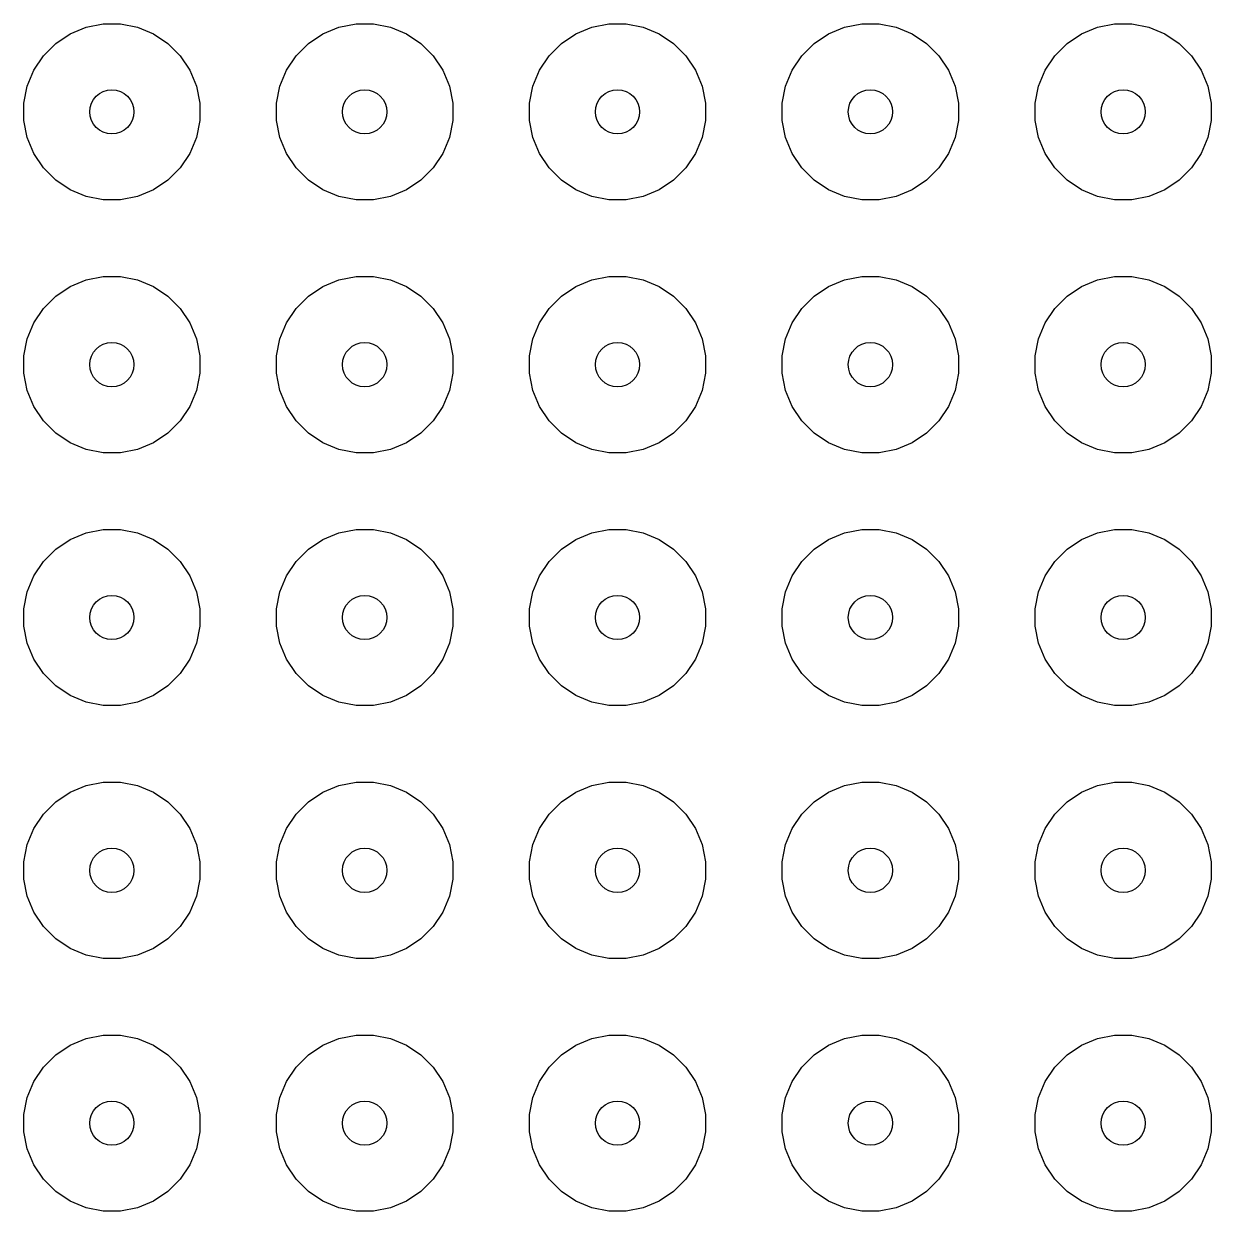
# Model space of a CAD drawing. Header units: inches. Extents: x 0.27 to 5.32, y 0.14 to 3.22.
# Drawn here: x 0.5016 to 0.8714, y 1.4657 to 1.8355 of the extents above; entities that cross this region are included whole.
import ezdxf

# ---------------------------------------------------------------- set-up
doc = ezdxf.new("R2010")
doc.units = ezdxf.units.IN
doc.header["$MEASUREMENT"] = 0
doc.layers.add('BLACK', color=250, linetype='CONTINUOUS')

msp = doc.modelspace()

# ---------------------------------------------------------------- linework, layer by layer
at = {"layer": 'BLACK', "linetype": 'CONTINUOUS'}
for p, q in [((0.51599, 1.83242), (0.52098, 1.83448)), ((0.52098, 1.83448), (0.52628, 1.83554)), ((0.52628, 1.83554), (0.53168, 1.83554)), ((0.53168, 1.83554), (0.53698, 1.83448)), ((0.53698, 1.83448), (0.54197, 1.83242)), ((0.59473, 1.83242), (0.59972, 1.83448)), ((0.59972, 1.83448), (0.60502, 1.83554)), ((0.60502, 1.83554), (0.61042, 1.83554)), ((0.61042, 1.83554), (0.61572, 1.83448)), ((0.61572, 1.83448), (0.62071, 1.83242)), ((0.67347, 1.83242), (0.67846, 1.83448)), ((0.67846, 1.83448), (0.68376, 1.83554)), ((0.68376, 1.83554), (0.68916, 1.83554)), ((0.68916, 1.83554), (0.69446, 1.83448)), ((0.69446, 1.83448), (0.69945, 1.83242)), ((0.75221, 1.83242), (0.7572, 1.83448)), ((0.7572, 1.83448), (0.7625, 1.83554)), ((0.7625, 1.83554), (0.7679, 1.83554)), ((0.7679, 1.83554), (0.7732, 1.83448)), ((0.7732, 1.83448), (0.77819, 1.83242)), ((0.83095, 1.83242), (0.83594, 1.83448)), ((0.83594, 1.83448), (0.84124, 1.83554)), ((0.84124, 1.83554), (0.84664, 1.83554)), ((0.84664, 1.83554), (0.85194, 1.83448)), ((0.85194, 1.83448), (0.85693, 1.83242)), ((0.51149, 1.82941), (0.51599, 1.83242)), ((0.54197, 1.83242), (0.54646, 1.82941)), ((0.59023, 1.82941), (0.59473, 1.83242)), ((0.62071, 1.83242), (0.6252, 1.82941)), ((0.66897, 1.82941), (0.67347, 1.83242)), ((0.69945, 1.83242), (0.70394, 1.82941)), ((0.74771, 1.82941), (0.75221, 1.83242)), ((0.77819, 1.83242), (0.78268, 1.82941)), ((0.82645, 1.82941), (0.83095, 1.83242)), ((0.85693, 1.83242), (0.86142, 1.82941)), ((0.50767, 1.82559), (0.51149, 1.82941)), ((0.54646, 1.82941), (0.55028, 1.82559)), ((0.58641, 1.82559), (0.59023, 1.82941)), ((0.6252, 1.82941), (0.62902, 1.82559)), ((0.66515, 1.82559), (0.66897, 1.82941)), ((0.70394, 1.82941), (0.70776, 1.82559)), ((0.74389, 1.82559), (0.74771, 1.82941)), ((0.78268, 1.82941), (0.7865, 1.82559)), ((0.82263, 1.82559), (0.82645, 1.82941)), ((0.86142, 1.82941), (0.86524, 1.82559)), ((0.50467, 1.8211), (0.50767, 1.82559)), ((0.55028, 1.82559), (0.55328, 1.8211)), ((0.58341, 1.8211), (0.58641, 1.82559)), ((0.62902, 1.82559), (0.63202, 1.8211)), ((0.66215, 1.8211), (0.66515, 1.82559)), ((0.70776, 1.82559), (0.71076, 1.8211)), ((0.74089, 1.8211), (0.74389, 1.82559)), ((0.7865, 1.82559), (0.7895, 1.8211)), ((0.81963, 1.8211), (0.82263, 1.82559)), ((0.86524, 1.82559), (0.86824, 1.8211)), ((0.5026, 1.81611), (0.50467, 1.8211)), ((0.55328, 1.8211), (0.55535, 1.81611)), ((0.58134, 1.81611), (0.58341, 1.8211)), ((0.63202, 1.8211), (0.63409, 1.81611)), ((0.66008, 1.81611), (0.66215, 1.8211)), ((0.71076, 1.8211), (0.71283, 1.81611)), ((0.73882, 1.81611), (0.74089, 1.8211)), ((0.7895, 1.8211), (0.79157, 1.81611)), ((0.81756, 1.81611), (0.81963, 1.8211)), ((0.86824, 1.8211), (0.87031, 1.81611)), ((0.50155, 1.81081), (0.5026, 1.81611)), ((0.55535, 1.81611), (0.5564, 1.81081)), ((0.58029, 1.81081), (0.58134, 1.81611)), ((0.63409, 1.81611), (0.63514, 1.81081)), ((0.65903, 1.81081), (0.66008, 1.81611)), ((0.71283, 1.81611), (0.71388, 1.81081)), ((0.73777, 1.81081), (0.73882, 1.81611)), ((0.79157, 1.81611), (0.79262, 1.81081)), ((0.81651, 1.81081), (0.81756, 1.81611)), ((0.87031, 1.81611), (0.87136, 1.81081)), ((0.50155, 1.80541), (0.50155, 1.81081)), ((0.5564, 1.81081), (0.5564, 1.80541)), ((0.58029, 1.80541), (0.58029, 1.81081)), ((0.63514, 1.81081), (0.63514, 1.80541)), ((0.65903, 1.80541), (0.65903, 1.81081)), ((0.71388, 1.81081), (0.71388, 1.80541)), ((0.73777, 1.80541), (0.73777, 1.81081)), ((0.79262, 1.81081), (0.79262, 1.80541)), ((0.81651, 1.80541), (0.81651, 1.81081)), ((0.87136, 1.81081), (0.87136, 1.80541)), ((0.5026, 1.80011), (0.50155, 1.80541)), ((0.5564, 1.80541), (0.55535, 1.80011)), ((0.58134, 1.80011), (0.58029, 1.80541)), ((0.63514, 1.80541), (0.63409, 1.80011)), ((0.66008, 1.80011), (0.65903, 1.80541)), ((0.71388, 1.80541), (0.71283, 1.80011)), ((0.73882, 1.80011), (0.73777, 1.80541)), ((0.79262, 1.80541), (0.79157, 1.80011)), ((0.81756, 1.80011), (0.81651, 1.80541)), ((0.87136, 1.80541), (0.87031, 1.80011)), ((0.50467, 1.79512), (0.5026, 1.80011)), ((0.55535, 1.80011), (0.55328, 1.79512)), ((0.58341, 1.79512), (0.58134, 1.80011)), ((0.63409, 1.80011), (0.63202, 1.79512)), ((0.66215, 1.79512), (0.66008, 1.80011)), ((0.71283, 1.80011), (0.71076, 1.79512)), ((0.74089, 1.79512), (0.73882, 1.80011)), ((0.79157, 1.80011), (0.7895, 1.79512)), ((0.81963, 1.79512), (0.81756, 1.80011)), ((0.87031, 1.80011), (0.86824, 1.79512)), ((0.50767, 1.79063), (0.50467, 1.79512)), ((0.55328, 1.79512), (0.55028, 1.79063)), ((0.58641, 1.79063), (0.58341, 1.79512)), ((0.63202, 1.79512), (0.62902, 1.79063)), ((0.66515, 1.79063), (0.66215, 1.79512)), ((0.71076, 1.79512), (0.70776, 1.79063)), ((0.74389, 1.79063), (0.74089, 1.79512)), ((0.7895, 1.79512), (0.7865, 1.79063)), ((0.82263, 1.79063), (0.81963, 1.79512)), ((0.86824, 1.79512), (0.86524, 1.79063)), ((0.51149, 1.78681), (0.50767, 1.79063)), ((0.55028, 1.79063), (0.54646, 1.78681)), ((0.59023, 1.78681), (0.58641, 1.79063)), ((0.62902, 1.79063), (0.6252, 1.78681)), ((0.66897, 1.78681), (0.66515, 1.79063)), ((0.70776, 1.79063), (0.70394, 1.78681)), ((0.74771, 1.78681), (0.74389, 1.79063)), ((0.7865, 1.79063), (0.78268, 1.78681)), ((0.82645, 1.78681), (0.82263, 1.79063)), ((0.86524, 1.79063), (0.86142, 1.78681)), ((0.51599, 1.78381), (0.51149, 1.78681)), ((0.54646, 1.78681), (0.54197, 1.78381)), ((0.59473, 1.78381), (0.59023, 1.78681)), ((0.6252, 1.78681), (0.62071, 1.78381)), ((0.67347, 1.78381), (0.66897, 1.78681)), ((0.70394, 1.78681), (0.69945, 1.78381)), ((0.75221, 1.78381), (0.74771, 1.78681)), ((0.78268, 1.78681), (0.77819, 1.78381)), ((0.83095, 1.78381), (0.82645, 1.78681)), ((0.86142, 1.78681), (0.85693, 1.78381)), ((0.52098, 1.78174), (0.51599, 1.78381)), ((0.54197, 1.78381), (0.53698, 1.78174)), ((0.59972, 1.78174), (0.59473, 1.78381)), ((0.62071, 1.78381), (0.61572, 1.78174)), ((0.67846, 1.78174), (0.67347, 1.78381)), ((0.69945, 1.78381), (0.69446, 1.78174)), ((0.7572, 1.78174), (0.75221, 1.78381)), ((0.77819, 1.78381), (0.7732, 1.78174)), ((0.83594, 1.78174), (0.83095, 1.78381)), ((0.85693, 1.78381), (0.85194, 1.78174)), ((0.52628, 1.78068), (0.52098, 1.78174)), ((0.53168, 1.78068), (0.52628, 1.78068)), ((0.53698, 1.78174), (0.53168, 1.78068)), ((0.60502, 1.78068), (0.59972, 1.78174)), ((0.61042, 1.78068), (0.60502, 1.78068)), ((0.61572, 1.78174), (0.61042, 1.78068)), ((0.68376, 1.78068), (0.67846, 1.78174)), ((0.68916, 1.78068), (0.68376, 1.78068)), ((0.69446, 1.78174), (0.68916, 1.78068)), ((0.7625, 1.78068), (0.7572, 1.78174)), ((0.7679, 1.78068), (0.7625, 1.78068)), ((0.7732, 1.78174), (0.7679, 1.78068)), ((0.84124, 1.78068), (0.83594, 1.78174)), ((0.84664, 1.78068), (0.84124, 1.78068)), ((0.85194, 1.78174), (0.84664, 1.78068)), ((0.52098, 1.75574), (0.52628, 1.7568)), ((0.52628, 1.7568), (0.53168, 1.7568)), ((0.53168, 1.7568), (0.53698, 1.75574)), ((0.59972, 1.75574), (0.60502, 1.7568)), ((0.60502, 1.7568), (0.61042, 1.7568)), ((0.61042, 1.7568), (0.61572, 1.75574)), ((0.67846, 1.75574), (0.68376, 1.7568)), ((0.68376, 1.7568), (0.68916, 1.7568)), ((0.68916, 1.7568), (0.69446, 1.75574)), ((0.7572, 1.75574), (0.7625, 1.7568)), ((0.7625, 1.7568), (0.7679, 1.7568)), ((0.7679, 1.7568), (0.7732, 1.75574)), ((0.83594, 1.75574), (0.84124, 1.7568)), ((0.84124, 1.7568), (0.84664, 1.7568)), ((0.84664, 1.7568), (0.85194, 1.75574)), ((0.51149, 1.75067), (0.51599, 1.75367)), ((0.51599, 1.75367), (0.52098, 1.75574)), ((0.53698, 1.75574), (0.54197, 1.75367)), ((0.54197, 1.75367), (0.54646, 1.75067)), ((0.59023, 1.75067), (0.59473, 1.75367)), ((0.59473, 1.75367), (0.59972, 1.75574)), ((0.61572, 1.75574), (0.62071, 1.75367)), ((0.62071, 1.75367), (0.6252, 1.75067)), ((0.66897, 1.75067), (0.67347, 1.75367)), ((0.67347, 1.75367), (0.67846, 1.75574)), ((0.69446, 1.75574), (0.69945, 1.75367)), ((0.69945, 1.75367), (0.70394, 1.75067)), ((0.74771, 1.75067), (0.75221, 1.75367)), ((0.75221, 1.75367), (0.7572, 1.75574)), ((0.7732, 1.75574), (0.77819, 1.75367)), ((0.77819, 1.75367), (0.78268, 1.75067)), ((0.82645, 1.75067), (0.83095, 1.75367)), ((0.83095, 1.75367), (0.83594, 1.75574)), ((0.85194, 1.75574), (0.85693, 1.75367)), ((0.85693, 1.75367), (0.86142, 1.75067)), ((0.50767, 1.74685), (0.51149, 1.75067)), ((0.54646, 1.75067), (0.55028, 1.74685)), ((0.58641, 1.74685), (0.59023, 1.75067)), ((0.6252, 1.75067), (0.62902, 1.74685)), ((0.66515, 1.74685), (0.66897, 1.75067)), ((0.70394, 1.75067), (0.70776, 1.74685)), ((0.74389, 1.74685), (0.74771, 1.75067)), ((0.78268, 1.75067), (0.7865, 1.74685)), ((0.82263, 1.74685), (0.82645, 1.75067)), ((0.86142, 1.75067), (0.86524, 1.74685)), ((0.50467, 1.74236), (0.50767, 1.74685)), ((0.55028, 1.74685), (0.55328, 1.74236)), ((0.58341, 1.74236), (0.58641, 1.74685)), ((0.62902, 1.74685), (0.63202, 1.74236)), ((0.66215, 1.74236), (0.66515, 1.74685)), ((0.70776, 1.74685), (0.71076, 1.74236)), ((0.74089, 1.74236), (0.74389, 1.74685)), ((0.7865, 1.74685), (0.7895, 1.74236)), ((0.81963, 1.74236), (0.82263, 1.74685)), ((0.86524, 1.74685), (0.86824, 1.74236)), ((0.5026, 1.73737), (0.50467, 1.74236)), ((0.55328, 1.74236), (0.55535, 1.73737)), ((0.58134, 1.73737), (0.58341, 1.74236)), ((0.63202, 1.74236), (0.63409, 1.73737)), ((0.66008, 1.73737), (0.66215, 1.74236)), ((0.71076, 1.74236), (0.71283, 1.73737)), ((0.73882, 1.73737), (0.74089, 1.74236)), ((0.7895, 1.74236), (0.79157, 1.73737)), ((0.81756, 1.73737), (0.81963, 1.74236)), ((0.86824, 1.74236), (0.87031, 1.73737)), ((0.50155, 1.73207), (0.5026, 1.73737)), ((0.55535, 1.73737), (0.5564, 1.73207)), ((0.58029, 1.73207), (0.58134, 1.73737)), ((0.63409, 1.73737), (0.63514, 1.73207)), ((0.65903, 1.73207), (0.66008, 1.73737)), ((0.71283, 1.73737), (0.71388, 1.73207)), ((0.73777, 1.73207), (0.73882, 1.73737)), ((0.79157, 1.73737), (0.79262, 1.73207)), ((0.81651, 1.73207), (0.81756, 1.73737)), ((0.87031, 1.73737), (0.87136, 1.73207)), ((0.50155, 1.72667), (0.50155, 1.73207)), ((0.5564, 1.73207), (0.5564, 1.72667)), ((0.58029, 1.72667), (0.58029, 1.73207)), ((0.63514, 1.73207), (0.63514, 1.72667)), ((0.65903, 1.72667), (0.65903, 1.73207)), ((0.71388, 1.73207), (0.71388, 1.72667)), ((0.73777, 1.72667), (0.73777, 1.73207)), ((0.79262, 1.73207), (0.79262, 1.72667)), ((0.81651, 1.72667), (0.81651, 1.73207)), ((0.87136, 1.73207), (0.87136, 1.72667)), ((0.5026, 1.72137), (0.50155, 1.72667)), ((0.5564, 1.72667), (0.55535, 1.72137)), ((0.58134, 1.72137), (0.58029, 1.72667)), ((0.63514, 1.72667), (0.63409, 1.72137)), ((0.66008, 1.72137), (0.65903, 1.72667)), ((0.71388, 1.72667), (0.71283, 1.72137)), ((0.73882, 1.72137), (0.73777, 1.72667)), ((0.79262, 1.72667), (0.79157, 1.72137)), ((0.81756, 1.72137), (0.81651, 1.72667)), ((0.87136, 1.72667), (0.87031, 1.72137)), ((0.50467, 1.71638), (0.5026, 1.72137)), ((0.55535, 1.72137), (0.55328, 1.71638)), ((0.58341, 1.71638), (0.58134, 1.72137)), ((0.63409, 1.72137), (0.63202, 1.71638)), ((0.66215, 1.71638), (0.66008, 1.72137)), ((0.71283, 1.72137), (0.71076, 1.71638)), ((0.74089, 1.71638), (0.73882, 1.72137)), ((0.79157, 1.72137), (0.7895, 1.71638)), ((0.81963, 1.71638), (0.81756, 1.72137)), ((0.87031, 1.72137), (0.86824, 1.71638)), ((0.50767, 1.71189), (0.50467, 1.71638)), ((0.55328, 1.71638), (0.55028, 1.71189)), ((0.58641, 1.71189), (0.58341, 1.71638)), ((0.63202, 1.71638), (0.62902, 1.71189)), ((0.66515, 1.71189), (0.66215, 1.71638)), ((0.71076, 1.71638), (0.70776, 1.71189)), ((0.74389, 1.71189), (0.74089, 1.71638)), ((0.7895, 1.71638), (0.7865, 1.71189)), ((0.82263, 1.71189), (0.81963, 1.71638)), ((0.86824, 1.71638), (0.86524, 1.71189)), ((0.51149, 1.70807), (0.50767, 1.71189)), ((0.55028, 1.71189), (0.54646, 1.70807)), ((0.59023, 1.70807), (0.58641, 1.71189)), ((0.62902, 1.71189), (0.6252, 1.70807)), ((0.66897, 1.70807), (0.66515, 1.71189)), ((0.70776, 1.71189), (0.70394, 1.70807)), ((0.74771, 1.70807), (0.74389, 1.71189)), ((0.7865, 1.71189), (0.78268, 1.70807)), ((0.82645, 1.70807), (0.82263, 1.71189)), ((0.86524, 1.71189), (0.86142, 1.70807)), ((0.51599, 1.70507), (0.51149, 1.70807)), ((0.52098, 1.703), (0.51599, 1.70507)), ((0.54197, 1.70507), (0.53698, 1.703)), ((0.54646, 1.70807), (0.54197, 1.70507)), ((0.59473, 1.70507), (0.59023, 1.70807)), ((0.59972, 1.703), (0.59473, 1.70507)), ((0.62071, 1.70507), (0.61572, 1.703)), ((0.6252, 1.70807), (0.62071, 1.70507)), ((0.67347, 1.70507), (0.66897, 1.70807)), ((0.67846, 1.703), (0.67347, 1.70507)), ((0.69945, 1.70507), (0.69446, 1.703)), ((0.70394, 1.70807), (0.69945, 1.70507)), ((0.75221, 1.70507), (0.74771, 1.70807)), ((0.7572, 1.703), (0.75221, 1.70507)), ((0.77819, 1.70507), (0.7732, 1.703)), ((0.78268, 1.70807), (0.77819, 1.70507)), ((0.83095, 1.70507), (0.82645, 1.70807)), ((0.83594, 1.703), (0.83095, 1.70507)), ((0.85693, 1.70507), (0.85194, 1.703)), ((0.86142, 1.70807), (0.85693, 1.70507)), ((0.52628, 1.70194), (0.52098, 1.703)), ((0.53168, 1.70194), (0.52628, 1.70194)), ((0.53698, 1.703), (0.53168, 1.70194)), ((0.60502, 1.70194), (0.59972, 1.703)), ((0.61042, 1.70194), (0.60502, 1.70194)), ((0.61572, 1.703), (0.61042, 1.70194)), ((0.68376, 1.70194), (0.67846, 1.703)), ((0.68916, 1.70194), (0.68376, 1.70194)), ((0.69446, 1.703), (0.68916, 1.70194)), ((0.7625, 1.70194), (0.7572, 1.703)), ((0.7679, 1.70194), (0.7625, 1.70194)), ((0.7732, 1.703), (0.7679, 1.70194)), ((0.84124, 1.70194), (0.83594, 1.703)), ((0.84664, 1.70194), (0.84124, 1.70194)), ((0.85194, 1.703), (0.84664, 1.70194)), ((0.51599, 1.67493), (0.52098, 1.677)), ((0.52098, 1.677), (0.52628, 1.67806)), ((0.52628, 1.67806), (0.53168, 1.67806)), ((0.53168, 1.67806), (0.53698, 1.677)), ((0.53698, 1.677), (0.54197, 1.67493)), ((0.59473, 1.67493), (0.59972, 1.677)), ((0.59972, 1.677), (0.60502, 1.67806)), ((0.60502, 1.67806), (0.61042, 1.67806)), ((0.61042, 1.67806), (0.61572, 1.677)), ((0.61572, 1.677), (0.62071, 1.67493)), ((0.67347, 1.67493), (0.67846, 1.677)), ((0.67846, 1.677), (0.68376, 1.67806)), ((0.68376, 1.67806), (0.68916, 1.67806)), ((0.68916, 1.67806), (0.69446, 1.677)), ((0.69446, 1.677), (0.69945, 1.67493)), ((0.75221, 1.67493), (0.7572, 1.677)), ((0.7572, 1.677), (0.7625, 1.67806)), ((0.7625, 1.67806), (0.7679, 1.67806)), ((0.7679, 1.67806), (0.7732, 1.677)), ((0.7732, 1.677), (0.77819, 1.67493)), ((0.83095, 1.67493), (0.83594, 1.677)), ((0.83594, 1.677), (0.84124, 1.67806)), ((0.84124, 1.67806), (0.84664, 1.67806)), ((0.84664, 1.67806), (0.85194, 1.677)), ((0.85194, 1.677), (0.85693, 1.67493)), ((0.50767, 1.66811), (0.51149, 1.67193)), ((0.51149, 1.67193), (0.51599, 1.67493)), ((0.54197, 1.67493), (0.54646, 1.67193)), ((0.54646, 1.67193), (0.55028, 1.66811)), ((0.58641, 1.66811), (0.59023, 1.67193)), ((0.59023, 1.67193), (0.59473, 1.67493)), ((0.62071, 1.67493), (0.6252, 1.67193)), ((0.6252, 1.67193), (0.62902, 1.66811)), ((0.66515, 1.66811), (0.66897, 1.67193)), ((0.66897, 1.67193), (0.67347, 1.67493)), ((0.69945, 1.67493), (0.70394, 1.67193)), ((0.70394, 1.67193), (0.70776, 1.66811)), ((0.74389, 1.66811), (0.74771, 1.67193)), ((0.74771, 1.67193), (0.75221, 1.67493)), ((0.77819, 1.67493), (0.78268, 1.67193)), ((0.78268, 1.67193), (0.7865, 1.66811)), ((0.82263, 1.66811), (0.82645, 1.67193)), ((0.82645, 1.67193), (0.83095, 1.67493)), ((0.85693, 1.67493), (0.86142, 1.67193)), ((0.86142, 1.67193), (0.86524, 1.66811)), ((0.50467, 1.66362), (0.50767, 1.66811)), ((0.55028, 1.66811), (0.55328, 1.66362)), ((0.58341, 1.66362), (0.58641, 1.66811)), ((0.62902, 1.66811), (0.63202, 1.66362)), ((0.66215, 1.66362), (0.66515, 1.66811)), ((0.70776, 1.66811), (0.71076, 1.66362)), ((0.74089, 1.66362), (0.74389, 1.66811)), ((0.7865, 1.66811), (0.7895, 1.66362)), ((0.81963, 1.66362), (0.82263, 1.66811)), ((0.86524, 1.66811), (0.86824, 1.66362)), ((0.5026, 1.65863), (0.50467, 1.66362)), ((0.55328, 1.66362), (0.55535, 1.65863)), ((0.58134, 1.65863), (0.58341, 1.66362)), ((0.63202, 1.66362), (0.63409, 1.65863)), ((0.66008, 1.65863), (0.66215, 1.66362)), ((0.71076, 1.66362), (0.71283, 1.65863)), ((0.73882, 1.65863), (0.74089, 1.66362)), ((0.7895, 1.66362), (0.79157, 1.65863)), ((0.81756, 1.65863), (0.81963, 1.66362)), ((0.86824, 1.66362), (0.87031, 1.65863)), ((0.50155, 1.65333), (0.5026, 1.65863)), ((0.55535, 1.65863), (0.5564, 1.65333)), ((0.58029, 1.65333), (0.58134, 1.65863)), ((0.63409, 1.65863), (0.63514, 1.65333)), ((0.65903, 1.65333), (0.66008, 1.65863)), ((0.71283, 1.65863), (0.71388, 1.65333)), ((0.73777, 1.65333), (0.73882, 1.65863)), ((0.79157, 1.65863), (0.79262, 1.65333)), ((0.81651, 1.65333), (0.81756, 1.65863)), ((0.87031, 1.65863), (0.87136, 1.65333)), ((0.50155, 1.64793), (0.50155, 1.65333)), ((0.5564, 1.65333), (0.5564, 1.64793)), ((0.58029, 1.64793), (0.58029, 1.65333)), ((0.63514, 1.65333), (0.63514, 1.64793)), ((0.65903, 1.64793), (0.65903, 1.65333)), ((0.71388, 1.65333), (0.71388, 1.64793)), ((0.73777, 1.64793), (0.73777, 1.65333)), ((0.79262, 1.65333), (0.79262, 1.64793)), ((0.81651, 1.64793), (0.81651, 1.65333)), ((0.87136, 1.65333), (0.87136, 1.64793)), ((0.5026, 1.64263), (0.50155, 1.64793)), ((0.5564, 1.64793), (0.55535, 1.64263)), ((0.58134, 1.64263), (0.58029, 1.64793)), ((0.63514, 1.64793), (0.63409, 1.64263)), ((0.66008, 1.64263), (0.65903, 1.64793)), ((0.71388, 1.64793), (0.71283, 1.64263)), ((0.73882, 1.64263), (0.73777, 1.64793)), ((0.79262, 1.64793), (0.79157, 1.64263)), ((0.81756, 1.64263), (0.81651, 1.64793)), ((0.87136, 1.64793), (0.87031, 1.64263)), ((0.50467, 1.63764), (0.5026, 1.64263)), ((0.55535, 1.64263), (0.55328, 1.63764)), ((0.58341, 1.63764), (0.58134, 1.64263)), ((0.63409, 1.64263), (0.63202, 1.63764)), ((0.66215, 1.63764), (0.66008, 1.64263)), ((0.71283, 1.64263), (0.71076, 1.63764)), ((0.74089, 1.63764), (0.73882, 1.64263)), ((0.79157, 1.64263), (0.7895, 1.63764)), ((0.81963, 1.63764), (0.81756, 1.64263)), ((0.87031, 1.64263), (0.86824, 1.63764)), ((0.50767, 1.63315), (0.50467, 1.63764)), ((0.55328, 1.63764), (0.55028, 1.63315)), ((0.58641, 1.63315), (0.58341, 1.63764)), ((0.63202, 1.63764), (0.62902, 1.63315)), ((0.66515, 1.63315), (0.66215, 1.63764)), ((0.71076, 1.63764), (0.70776, 1.63315)), ((0.74389, 1.63315), (0.74089, 1.63764)), ((0.7895, 1.63764), (0.7865, 1.63315)), ((0.82263, 1.63315), (0.81963, 1.63764)), ((0.86824, 1.63764), (0.86524, 1.63315)), ((0.51149, 1.62933), (0.50767, 1.63315)), ((0.55028, 1.63315), (0.54646, 1.62933)), ((0.59023, 1.62933), (0.58641, 1.63315)), ((0.62902, 1.63315), (0.6252, 1.62933)), ((0.66897, 1.62933), (0.66515, 1.63315)), ((0.70776, 1.63315), (0.70394, 1.62933)), ((0.74771, 1.62933), (0.74389, 1.63315)), ((0.7865, 1.63315), (0.78268, 1.62933)), ((0.82645, 1.62933), (0.82263, 1.63315)), ((0.86524, 1.63315), (0.86142, 1.62933)), ((0.51599, 1.62633), (0.51149, 1.62933)), ((0.54646, 1.62933), (0.54197, 1.62633)), ((0.59473, 1.62633), (0.59023, 1.62933)), ((0.6252, 1.62933), (0.62071, 1.62633)), ((0.67347, 1.62633), (0.66897, 1.62933)), ((0.70394, 1.62933), (0.69945, 1.62633)), ((0.75221, 1.62633), (0.74771, 1.62933)), ((0.78268, 1.62933), (0.77819, 1.62633)), ((0.83095, 1.62633), (0.82645, 1.62933)), ((0.86142, 1.62933), (0.85693, 1.62633)), ((0.52098, 1.62426), (0.51599, 1.62633)), ((0.52628, 1.6232), (0.52098, 1.62426)), ((0.53698, 1.62426), (0.53168, 1.6232)), ((0.54197, 1.62633), (0.53698, 1.62426)), ((0.59972, 1.62426), (0.59473, 1.62633)), ((0.60502, 1.6232), (0.59972, 1.62426)), ((0.61572, 1.62426), (0.61042, 1.6232)), ((0.62071, 1.62633), (0.61572, 1.62426)), ((0.67846, 1.62426), (0.67347, 1.62633)), ((0.68376, 1.6232), (0.67846, 1.62426)), ((0.69446, 1.62426), (0.68916, 1.6232)), ((0.69945, 1.62633), (0.69446, 1.62426)), ((0.7572, 1.62426), (0.75221, 1.62633)), ((0.7625, 1.6232), (0.7572, 1.62426)), ((0.7732, 1.62426), (0.7679, 1.6232)), ((0.77819, 1.62633), (0.7732, 1.62426)), ((0.83594, 1.62426), (0.83095, 1.62633)), ((0.84124, 1.6232), (0.83594, 1.62426)), ((0.85194, 1.62426), (0.84664, 1.6232)), ((0.85693, 1.62633), (0.85194, 1.62426)), ((0.53168, 1.6232), (0.52628, 1.6232)), ((0.61042, 1.6232), (0.60502, 1.6232)), ((0.68916, 1.6232), (0.68376, 1.6232)), ((0.7679, 1.6232), (0.7625, 1.6232)), ((0.84664, 1.6232), (0.84124, 1.6232)), ((0.51599, 1.59619), (0.52098, 1.59826)), ((0.52098, 1.59826), (0.52628, 1.59932)), ((0.52628, 1.59932), (0.53168, 1.59932)), ((0.53168, 1.59932), (0.53698, 1.59826)), ((0.53698, 1.59826), (0.54197, 1.59619)), ((0.59473, 1.59619), (0.59972, 1.59826)), ((0.59972, 1.59826), (0.60502, 1.59932)), ((0.60502, 1.59932), (0.61042, 1.59932)), ((0.61042, 1.59932), (0.61572, 1.59826)), ((0.61572, 1.59826), (0.62071, 1.59619)), ((0.67347, 1.59619), (0.67846, 1.59826)), ((0.67846, 1.59826), (0.68376, 1.59932)), ((0.68376, 1.59932), (0.68916, 1.59932)), ((0.68916, 1.59932), (0.69446, 1.59826)), ((0.69446, 1.59826), (0.69945, 1.59619)), ((0.75221, 1.59619), (0.7572, 1.59826)), ((0.7572, 1.59826), (0.7625, 1.59932)), ((0.7625, 1.59932), (0.7679, 1.59932)), ((0.7679, 1.59932), (0.7732, 1.59826)), ((0.7732, 1.59826), (0.77819, 1.59619)), ((0.83095, 1.59619), (0.83594, 1.59826)), ((0.83594, 1.59826), (0.84124, 1.59932)), ((0.84124, 1.59932), (0.84664, 1.59932)), ((0.84664, 1.59932), (0.85194, 1.59826)), ((0.85194, 1.59826), (0.85693, 1.59619)), ((0.51149, 1.59319), (0.51599, 1.59619)), ((0.54197, 1.59619), (0.54646, 1.59319)), ((0.59023, 1.59319), (0.59473, 1.59619)), ((0.62071, 1.59619), (0.6252, 1.59319)), ((0.66897, 1.59319), (0.67347, 1.59619)), ((0.69945, 1.59619), (0.70394, 1.59319)), ((0.74771, 1.59319), (0.75221, 1.59619)), ((0.77819, 1.59619), (0.78268, 1.59319)), ((0.82645, 1.59319), (0.83095, 1.59619)), ((0.85693, 1.59619), (0.86142, 1.59319)), ((0.50767, 1.58937), (0.51149, 1.59319)), ((0.54646, 1.59319), (0.55028, 1.58937)), ((0.58641, 1.58937), (0.59023, 1.59319)), ((0.6252, 1.59319), (0.62902, 1.58937)), ((0.66515, 1.58937), (0.66897, 1.59319)), ((0.70394, 1.59319), (0.70776, 1.58937)), ((0.74389, 1.58937), (0.74771, 1.59319)), ((0.78268, 1.59319), (0.7865, 1.58937)), ((0.82263, 1.58937), (0.82645, 1.59319)), ((0.86142, 1.59319), (0.86524, 1.58937)), ((0.50467, 1.58488), (0.50767, 1.58937)), ((0.55028, 1.58937), (0.55328, 1.58488)), ((0.58341, 1.58488), (0.58641, 1.58937)), ((0.62902, 1.58937), (0.63202, 1.58488)), ((0.66215, 1.58488), (0.66515, 1.58937)), ((0.70776, 1.58937), (0.71076, 1.58488)), ((0.74089, 1.58488), (0.74389, 1.58937)), ((0.7865, 1.58937), (0.7895, 1.58488)), ((0.81963, 1.58488), (0.82263, 1.58937)), ((0.86524, 1.58937), (0.86824, 1.58488)), ((0.5026, 1.57989), (0.50467, 1.58488)), ((0.55328, 1.58488), (0.55535, 1.57989)), ((0.58134, 1.57989), (0.58341, 1.58488)), ((0.63202, 1.58488), (0.63409, 1.57989)), ((0.66008, 1.57989), (0.66215, 1.58488)), ((0.71076, 1.58488), (0.71283, 1.57989)), ((0.73882, 1.57989), (0.74089, 1.58488)), ((0.7895, 1.58488), (0.79157, 1.57989)), ((0.81756, 1.57989), (0.81963, 1.58488)), ((0.86824, 1.58488), (0.87031, 1.57989)), ((0.50155, 1.57459), (0.5026, 1.57989)), ((0.55535, 1.57989), (0.5564, 1.57459)), ((0.58029, 1.57459), (0.58134, 1.57989)), ((0.63409, 1.57989), (0.63514, 1.57459)), ((0.65903, 1.57459), (0.66008, 1.57989)), ((0.71283, 1.57989), (0.71388, 1.57459)), ((0.73777, 1.57459), (0.73882, 1.57989)), ((0.79157, 1.57989), (0.79262, 1.57459)), ((0.81651, 1.57459), (0.81756, 1.57989)), ((0.87031, 1.57989), (0.87136, 1.57459)), ((0.50155, 1.56919), (0.50155, 1.57459)), ((0.5564, 1.57459), (0.5564, 1.56919)), ((0.58029, 1.56919), (0.58029, 1.57459)), ((0.63514, 1.57459), (0.63514, 1.56919)), ((0.65903, 1.56919), (0.65903, 1.57459)), ((0.71388, 1.57459), (0.71388, 1.56919)), ((0.73777, 1.56919), (0.73777, 1.57459)), ((0.79262, 1.57459), (0.79262, 1.56919)), ((0.81651, 1.56919), (0.81651, 1.57459)), ((0.87136, 1.57459), (0.87136, 1.56919)), ((0.5026, 1.56389), (0.50155, 1.56919)), ((0.5564, 1.56919), (0.55535, 1.56389)), ((0.58134, 1.56389), (0.58029, 1.56919)), ((0.63514, 1.56919), (0.63409, 1.56389)), ((0.66008, 1.56389), (0.65903, 1.56919)), ((0.71388, 1.56919), (0.71283, 1.56389)), ((0.73882, 1.56389), (0.73777, 1.56919)), ((0.79262, 1.56919), (0.79157, 1.56389)), ((0.81756, 1.56389), (0.81651, 1.56919)), ((0.87136, 1.56919), (0.87031, 1.56389)), ((0.50467, 1.5589), (0.5026, 1.56389)), ((0.55535, 1.56389), (0.55328, 1.5589)), ((0.58341, 1.5589), (0.58134, 1.56389)), ((0.63409, 1.56389), (0.63202, 1.5589)), ((0.66215, 1.5589), (0.66008, 1.56389)), ((0.71283, 1.56389), (0.71076, 1.5589)), ((0.74089, 1.5589), (0.73882, 1.56389)), ((0.79157, 1.56389), (0.7895, 1.5589)), ((0.81963, 1.5589), (0.81756, 1.56389)), ((0.87031, 1.56389), (0.86824, 1.5589)), ((0.50767, 1.55441), (0.50467, 1.5589)), ((0.55328, 1.5589), (0.55028, 1.55441)), ((0.58641, 1.55441), (0.58341, 1.5589)), ((0.63202, 1.5589), (0.62902, 1.55441)), ((0.66515, 1.55441), (0.66215, 1.5589)), ((0.71076, 1.5589), (0.70776, 1.55441)), ((0.74389, 1.55441), (0.74089, 1.5589)), ((0.7895, 1.5589), (0.7865, 1.55441)), ((0.82263, 1.55441), (0.81963, 1.5589)), ((0.86824, 1.5589), (0.86524, 1.55441)), ((0.51149, 1.55059), (0.50767, 1.55441)), ((0.55028, 1.55441), (0.54646, 1.55059)), ((0.59023, 1.55059), (0.58641, 1.55441)), ((0.62902, 1.55441), (0.6252, 1.55059)), ((0.66897, 1.55059), (0.66515, 1.55441)), ((0.70776, 1.55441), (0.70394, 1.55059)), ((0.74771, 1.55059), (0.74389, 1.55441)), ((0.7865, 1.55441), (0.78268, 1.55059)), ((0.82645, 1.55059), (0.82263, 1.55441)), ((0.86524, 1.55441), (0.86142, 1.55059)), ((0.51599, 1.54758), (0.51149, 1.55059)), ((0.54646, 1.55059), (0.54197, 1.54758)), ((0.59473, 1.54758), (0.59023, 1.55059)), ((0.6252, 1.55059), (0.62071, 1.54758)), ((0.67347, 1.54758), (0.66897, 1.55059)), ((0.70394, 1.55059), (0.69945, 1.54758)), ((0.75221, 1.54758), (0.74771, 1.55059)), ((0.78268, 1.55059), (0.77819, 1.54758)), ((0.83095, 1.54758), (0.82645, 1.55059)), ((0.86142, 1.55059), (0.85693, 1.54758)), ((0.52098, 1.54552), (0.51599, 1.54758)), ((0.54197, 1.54758), (0.53698, 1.54552)), ((0.59972, 1.54552), (0.59473, 1.54758)), ((0.62071, 1.54758), (0.61572, 1.54552)), ((0.67846, 1.54552), (0.67347, 1.54758)), ((0.69945, 1.54758), (0.69446, 1.54552)), ((0.7572, 1.54552), (0.75221, 1.54758)), ((0.77819, 1.54758), (0.7732, 1.54552)), ((0.83594, 1.54552), (0.83095, 1.54758)), ((0.85693, 1.54758), (0.85194, 1.54552)), ((0.52628, 1.54446), (0.52098, 1.54552)), ((0.53168, 1.54446), (0.52628, 1.54446)), ((0.53698, 1.54552), (0.53168, 1.54446)), ((0.60502, 1.54446), (0.59972, 1.54552)), ((0.61042, 1.54446), (0.60502, 1.54446)), ((0.61572, 1.54552), (0.61042, 1.54446)), ((0.68376, 1.54446), (0.67846, 1.54552)), ((0.68916, 1.54446), (0.68376, 1.54446)), ((0.69446, 1.54552), (0.68916, 1.54446)), ((0.7625, 1.54446), (0.7572, 1.54552)), ((0.7679, 1.54446), (0.7625, 1.54446)), ((0.7732, 1.54552), (0.7679, 1.54446)), ((0.84124, 1.54446), (0.83594, 1.54552)), ((0.84664, 1.54446), (0.84124, 1.54446)), ((0.85194, 1.54552), (0.84664, 1.54446)), ((0.52098, 1.51952), (0.52628, 1.52058)), ((0.52628, 1.52058), (0.53168, 1.52058)), ((0.53168, 1.52058), (0.53698, 1.51952)), ((0.59972, 1.51952), (0.60502, 1.52058)), ((0.60502, 1.52058), (0.61042, 1.52058)), ((0.61042, 1.52058), (0.61572, 1.51952)), ((0.67846, 1.51952), (0.68376, 1.52058)), ((0.68376, 1.52058), (0.68916, 1.52058)), ((0.68916, 1.52058), (0.69446, 1.51952)), ((0.7572, 1.51952), (0.7625, 1.52058)), ((0.7625, 1.52058), (0.7679, 1.52058)), ((0.7679, 1.52058), (0.7732, 1.51952)), ((0.83594, 1.51952), (0.84124, 1.52058)), ((0.84124, 1.52058), (0.84664, 1.52058)), ((0.84664, 1.52058), (0.85194, 1.51952)), ((0.51149, 1.51445), (0.51599, 1.51745)), ((0.51599, 1.51745), (0.52098, 1.51952)), ((0.53698, 1.51952), (0.54197, 1.51745)), ((0.54197, 1.51745), (0.54646, 1.51445)), ((0.59023, 1.51445), (0.59473, 1.51745)), ((0.59473, 1.51745), (0.59972, 1.51952)), ((0.61572, 1.51952), (0.62071, 1.51745)), ((0.62071, 1.51745), (0.6252, 1.51445)), ((0.66897, 1.51445), (0.67347, 1.51745)), ((0.67347, 1.51745), (0.67846, 1.51952)), ((0.69446, 1.51952), (0.69945, 1.51745)), ((0.69945, 1.51745), (0.70394, 1.51445)), ((0.74771, 1.51445), (0.75221, 1.51745)), ((0.75221, 1.51745), (0.7572, 1.51952)), ((0.7732, 1.51952), (0.77819, 1.51745)), ((0.77819, 1.51745), (0.78268, 1.51445)), ((0.82645, 1.51445), (0.83095, 1.51745)), ((0.83095, 1.51745), (0.83594, 1.51952)), ((0.85194, 1.51952), (0.85693, 1.51745)), ((0.85693, 1.51745), (0.86142, 1.51445)), ((0.50767, 1.51063), (0.51149, 1.51445)), ((0.54646, 1.51445), (0.55028, 1.51063)), ((0.58641, 1.51063), (0.59023, 1.51445)), ((0.6252, 1.51445), (0.62902, 1.51063)), ((0.66515, 1.51063), (0.66897, 1.51445)), ((0.70394, 1.51445), (0.70776, 1.51063)), ((0.74389, 1.51063), (0.74771, 1.51445)), ((0.78268, 1.51445), (0.7865, 1.51063)), ((0.82263, 1.51063), (0.82645, 1.51445)), ((0.86142, 1.51445), (0.86524, 1.51063)), ((0.50467, 1.50614), (0.50767, 1.51063)), ((0.55028, 1.51063), (0.55328, 1.50614)), ((0.58341, 1.50614), (0.58641, 1.51063)), ((0.62902, 1.51063), (0.63202, 1.50614)), ((0.66215, 1.50614), (0.66515, 1.51063)), ((0.70776, 1.51063), (0.71076, 1.50614)), ((0.74089, 1.50614), (0.74389, 1.51063)), ((0.7865, 1.51063), (0.7895, 1.50614)), ((0.81963, 1.50614), (0.82263, 1.51063)), ((0.86524, 1.51063), (0.86824, 1.50614)), ((0.5026, 1.50115), (0.50467, 1.50614)), ((0.55328, 1.50614), (0.55535, 1.50115)), ((0.58134, 1.50115), (0.58341, 1.50614)), ((0.63202, 1.50614), (0.63409, 1.50115)), ((0.66008, 1.50115), (0.66215, 1.50614)), ((0.71076, 1.50614), (0.71283, 1.50115)), ((0.73882, 1.50115), (0.74089, 1.50614)), ((0.7895, 1.50614), (0.79157, 1.50115)), ((0.81756, 1.50115), (0.81963, 1.50614)), ((0.86824, 1.50614), (0.87031, 1.50115)), ((0.50155, 1.49585), (0.5026, 1.50115)), ((0.55535, 1.50115), (0.5564, 1.49585)), ((0.58029, 1.49585), (0.58134, 1.50115)), ((0.63409, 1.50115), (0.63514, 1.49585)), ((0.65903, 1.49585), (0.66008, 1.50115)), ((0.71283, 1.50115), (0.71388, 1.49585)), ((0.73777, 1.49585), (0.73882, 1.50115)), ((0.79157, 1.50115), (0.79262, 1.49585)), ((0.81651, 1.49585), (0.81756, 1.50115)), ((0.87031, 1.50115), (0.87136, 1.49585)), ((0.50155, 1.49045), (0.50155, 1.49585)), ((0.5564, 1.49585), (0.5564, 1.49045)), ((0.58029, 1.49045), (0.58029, 1.49585)), ((0.63514, 1.49585), (0.63514, 1.49045)), ((0.65903, 1.49045), (0.65903, 1.49585)), ((0.71388, 1.49585), (0.71388, 1.49045)), ((0.73777, 1.49045), (0.73777, 1.49585)), ((0.79262, 1.49585), (0.79262, 1.49045)), ((0.81651, 1.49045), (0.81651, 1.49585)), ((0.87136, 1.49585), (0.87136, 1.49045)), ((0.5026, 1.48515), (0.50155, 1.49045)), ((0.5564, 1.49045), (0.55535, 1.48515)), ((0.58134, 1.48515), (0.58029, 1.49045)), ((0.63514, 1.49045), (0.63409, 1.48515)), ((0.66008, 1.48515), (0.65903, 1.49045)), ((0.71388, 1.49045), (0.71283, 1.48515)), ((0.73882, 1.48515), (0.73777, 1.49045)), ((0.79262, 1.49045), (0.79157, 1.48515)), ((0.81756, 1.48515), (0.81651, 1.49045)), ((0.87136, 1.49045), (0.87031, 1.48515)), ((0.50467, 1.48016), (0.5026, 1.48515)), ((0.55535, 1.48515), (0.55328, 1.48016)), ((0.58341, 1.48016), (0.58134, 1.48515)), ((0.63409, 1.48515), (0.63202, 1.48016)), ((0.66215, 1.48016), (0.66008, 1.48515)), ((0.71283, 1.48515), (0.71076, 1.48016)), ((0.74089, 1.48016), (0.73882, 1.48515)), ((0.79157, 1.48515), (0.7895, 1.48016)), ((0.81963, 1.48016), (0.81756, 1.48515)), ((0.87031, 1.48515), (0.86824, 1.48016)), ((0.50767, 1.47567), (0.50467, 1.48016)), ((0.55328, 1.48016), (0.55028, 1.47567)), ((0.58641, 1.47567), (0.58341, 1.48016)), ((0.63202, 1.48016), (0.62902, 1.47567)), ((0.66515, 1.47567), (0.66215, 1.48016)), ((0.71076, 1.48016), (0.70776, 1.47567)), ((0.74389, 1.47567), (0.74089, 1.48016)), ((0.7895, 1.48016), (0.7865, 1.47567)), ((0.82263, 1.47567), (0.81963, 1.48016)), ((0.86824, 1.48016), (0.86524, 1.47567)), ((0.51149, 1.47185), (0.50767, 1.47567)), ((0.55028, 1.47567), (0.54646, 1.47185)), ((0.59023, 1.47185), (0.58641, 1.47567)), ((0.62902, 1.47567), (0.6252, 1.47185)), ((0.66897, 1.47185), (0.66515, 1.47567)), ((0.70776, 1.47567), (0.70394, 1.47185)), ((0.74771, 1.47185), (0.74389, 1.47567)), ((0.7865, 1.47567), (0.78268, 1.47185)), ((0.82645, 1.47185), (0.82263, 1.47567)), ((0.86524, 1.47567), (0.86142, 1.47185)), ((0.51599, 1.46884), (0.51149, 1.47185)), ((0.52098, 1.46678), (0.51599, 1.46884)), ((0.54197, 1.46884), (0.53698, 1.46678)), ((0.54646, 1.47185), (0.54197, 1.46884)), ((0.59473, 1.46884), (0.59023, 1.47185)), ((0.59972, 1.46678), (0.59473, 1.46884)), ((0.62071, 1.46884), (0.61572, 1.46678)), ((0.6252, 1.47185), (0.62071, 1.46884)), ((0.67347, 1.46884), (0.66897, 1.47185)), ((0.67846, 1.46678), (0.67347, 1.46884)), ((0.69945, 1.46884), (0.69446, 1.46678)), ((0.70394, 1.47185), (0.69945, 1.46884)), ((0.75221, 1.46884), (0.74771, 1.47185)), ((0.7572, 1.46678), (0.75221, 1.46884)), ((0.77819, 1.46884), (0.7732, 1.46678)), ((0.78268, 1.47185), (0.77819, 1.46884)), ((0.83095, 1.46884), (0.82645, 1.47185)), ((0.83594, 1.46678), (0.83095, 1.46884)), ((0.85693, 1.46884), (0.85194, 1.46678)), ((0.86142, 1.47185), (0.85693, 1.46884)), ((0.52628, 1.46572), (0.52098, 1.46678)), ((0.53168, 1.46572), (0.52628, 1.46572)), ((0.53698, 1.46678), (0.53168, 1.46572)), ((0.60502, 1.46572), (0.59972, 1.46678)), ((0.61042, 1.46572), (0.60502, 1.46572)), ((0.61572, 1.46678), (0.61042, 1.46572)), ((0.68376, 1.46572), (0.67846, 1.46678)), ((0.68916, 1.46572), (0.68376, 1.46572)), ((0.69446, 1.46678), (0.68916, 1.46572)), ((0.7625, 1.46572), (0.7572, 1.46678)), ((0.7679, 1.46572), (0.7625, 1.46572)), ((0.7732, 1.46678), (0.7679, 1.46572)), ((0.84124, 1.46572), (0.83594, 1.46678)), ((0.84664, 1.46572), (0.84124, 1.46572)), ((0.85194, 1.46678), (0.84664, 1.46572))]:
    msp.add_line(p, q, dxfattribs=at)
at = {"layer": 'BLACK'}
for centre in [(0.52898, 1.80811), (0.60772, 1.80811), (0.68646, 1.80811), (0.7652, 1.80811), (0.84394, 1.80811), (0.52898, 1.72937), (0.60772, 1.72937), (0.68646, 1.72937), (0.7652, 1.72937), (0.84394, 1.72937), (0.52898, 1.65063), (0.60772, 1.65063), (0.68646, 1.65063), (0.7652, 1.65063), (0.84394, 1.65063), (0.52898, 1.57189), (0.60772, 1.57189), (0.68646, 1.57189), (0.7652, 1.57189), (0.84394, 1.57189), (0.52898, 1.49315), (0.60772, 1.49315), (0.68646, 1.49315), (0.7652, 1.49315), (0.84394, 1.49315)]:
    msp.add_circle(centre, 0.00689, dxfattribs=at)
at = {"layer": 'WHITE'}
for centre in [(0.52898, 1.80811), (0.60772, 1.80811), (0.68646, 1.80811), (0.7652, 1.80811), (0.84394, 1.80811), (0.52898, 1.72937), (0.60772, 1.72937), (0.68646, 1.72937), (0.7652, 1.72937), (0.84394, 1.72937), (0.52898, 1.65063), (0.60772, 1.65063), (0.68646, 1.65063), (0.7652, 1.65063), (0.84394, 1.65063), (0.52898, 1.57189), (0.60772, 1.57189), (0.68646, 1.57189), (0.7652, 1.57189), (0.84394, 1.57189), (0.52898, 1.49315), (0.60772, 1.49315), (0.68646, 1.49315), (0.7652, 1.49315), (0.84394, 1.49315)]:
    msp.add_circle(centre, 0.00689, dxfattribs=at)

doc.saveas('drawing.dxf')
